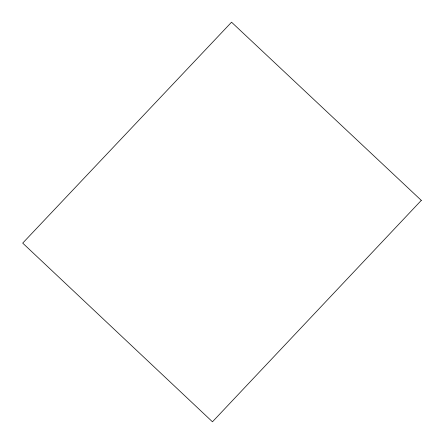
<?xml version="1.0" encoding="UTF-8"?>
<svg xmlns="http://www.w3.org/2000/svg" width="444" height="444" viewBox="0 0 444 444"><rect width="100%" height="100%" fill="white"/><g stroke="black" fill="none" stroke-linecap="round" stroke-linejoin="round"><path stroke-width="0.67" d="M421.301 200.383L212.454 421.8L22.7 243.112L231.546 22.2L421.301 200.383"/></g></svg>
